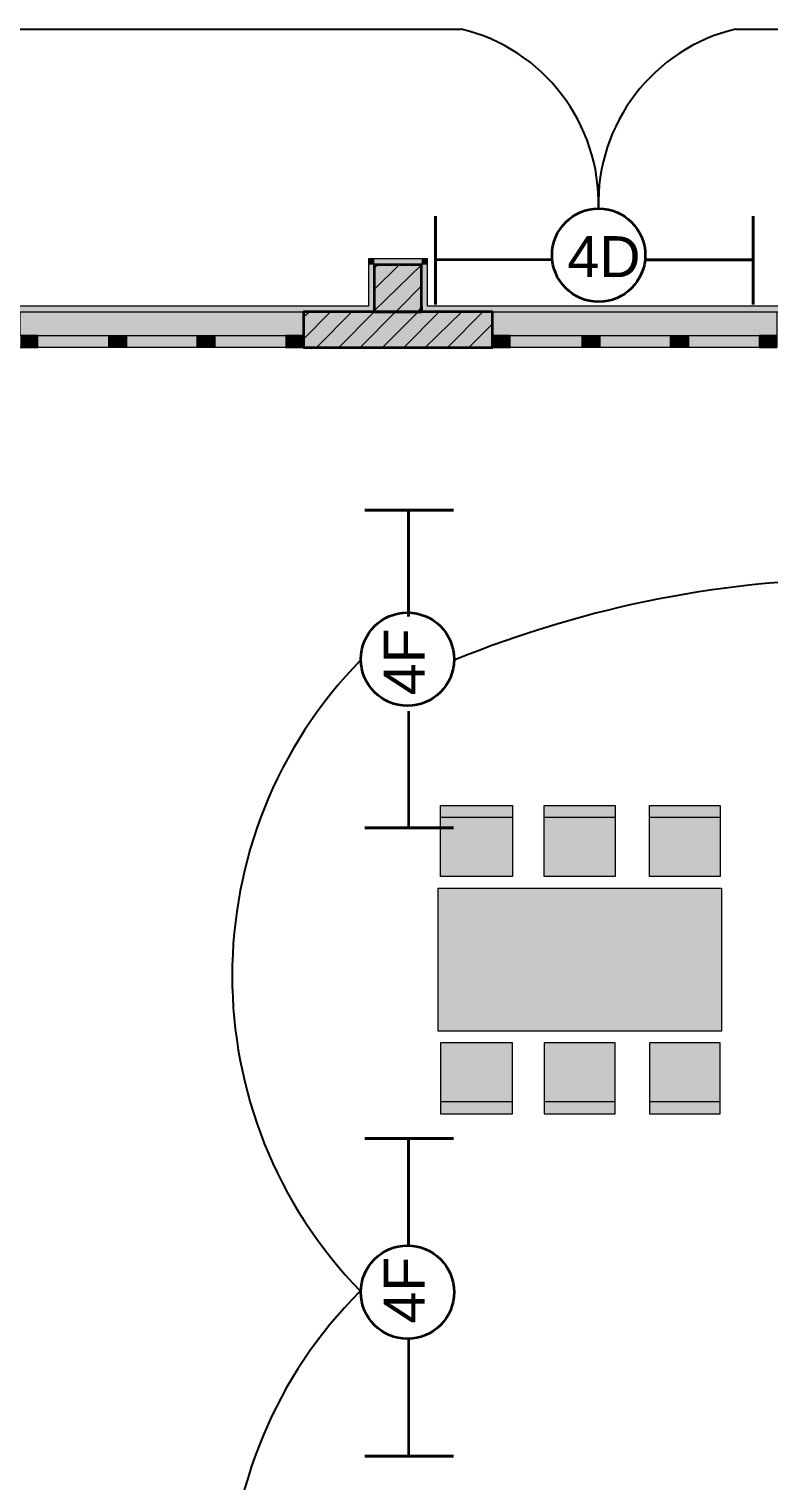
# Model space of a CAD drawing. Header units: inches. Extents: x 4990 to 45771, y 36968 to 49368.
# Drawn here: x 9008 to 12138, y 43228 to 49368 of the extents above; entities that cross this region are included whole.
import ezdxf

# ---------------------------------------------------------------- set-up
doc = ezdxf.new("R2010")
doc.units = ezdxf.units.IN
doc.header["$MEASUREMENT"] = 0
doc.layers.get('0').update_dxf_attribs({"color": 1})
for name, color, linetype, true_color in [('PDF_0', 7, 'Continuous', 0xed1f24), ('PDF_PDF_Interior$-$Furniture$', 7, 'Continuous', 0xffffff), ('PDF_PDF_Structural - Bearing', 7, 'Continuous', 0xfd8379)]:
    doc.layers.add(name, color=color, linetype=linetype, true_color=true_color)
for name, color, linetype in [('PDF_PDF_0', 1, 'Continuous'), ('PDF_PDF_Hatch', 1, 'Continuous'), ('PDF_Text', 1, 'Continuous')]:
    doc.layers.add(name, color=color, linetype=linetype)
doc.styles.add('PDF ArialMT', font='arial.ttf')

msp = doc.modelspace()

# ---------------------------------------------------------------- linework, layer by layer
for centre, start, end in [((10659.7, 48631.8), 358.29176, 76.58216), ((10659.7, 48631.8), 358.29176, 76.58216), ((12173.1, 48631.8), 103.41784, 181.70824)]:
    msp.add_arc(centre, 757, start, end)
at = {"layer": 'PDF_0', "lineweight": 25}
for points in [[(6099.5, 49368.1), (10835.4, 49368.1)], [(11997.4, 49368.1), (16182.7, 49368.1)]]:
    msp.add_lwpolyline(points, dxfattribs=at)
msp.add_lwpolyline([(10805.5, 46700.2, -0.197318), (14333.5, 46694.6, 0.297154), (14333.6, 44025.1, 0.412333), (14331.5, 41361.1)], format="xyb", dxfattribs=at)
for centre, radius, start, end in [((11777.1, 45364.9), 1909.9, 135.62073, 224.35181), ((11737.2, 42693.4), 1885, 134.9176, 225.03845)]:
    msp.add_arc(centre, radius, start, end, dxfattribs=at)
at = {"layer": 'PDF_PDF_0', "lineweight": 35}
for points in [[(11222.1, 48392.5), (10722.8, 48392.5)], [(10613.2, 46484.1), (10613.2, 45984.8)], [(10613.2, 43827.7), (10613.2, 43328.4)]]:
    msp.add_lwpolyline(points, dxfattribs=at)
for centre in [(11417.3, 48412), (10608.6, 46703.2), (10608.6, 44026.7)]:
    msp.add_circle(centre, 197.2, dxfattribs=at)
at = {"layer": 'PDF_PDF_Hatch', "lineweight": 40}
for points in [[(10727.8, 48202.8), (10727.8, 48577.3)], [(12071, 48202.8), (12071, 48577.3)], [(11621.6, 48392.5), (12071, 48392.5)], [(10803, 47333), (10428.5, 47333)], [(10613.2, 46883.6), (10613.2, 47333)], [(10803, 45989.8), (10428.5, 45989.8)], [(10803, 44676.5), (10428.5, 44676.5)], [(10613.2, 44227.1), (10613.2, 44676.5)], [(10803, 43333.3), (10428.5, 43333.3)]]:
    msp.add_lwpolyline(points, dxfattribs=at)
at = {"layer": 'PDF_PDF_Interior$-$Furniture$', "color": 39, "lineweight": 13, "true_color": 0x563838}
for points in [[(11052.6, 45785), (10748, 45785), (10748, 46084.6), (11052.6, 46084.6)], [(11487, 45785), (11187.5, 45785), (11187.5, 46084.6), (11487, 46084.6)], [(11931.5, 45785), (11631.9, 45785), (11631.9, 46084.6), (11931.5, 46084.6)], [(11936.4, 45130.9), (10738.1, 45130.9), (10738.1, 45735.1), (11936.4, 45735.1)], [(10748, 45081), (10748, 44781.4), (11052.6, 44781.4), (11052.6, 45081)], [(11187.5, 45081), (11187.5, 44781.4), (11487, 44781.4), (11487, 45081)], [(11631.9, 45081), (11631.9, 44781.4), (11931.5, 44781.4), (11931.5, 45081)]]:
    msp.add_lwpolyline(points, close=True, dxfattribs=at)
for points in [[(11052.6, 46034.7), (10748, 46034.7)], [(11487, 46034.7), (11187.5, 46034.7)], [(11931.5, 46034.7), (11631.9, 46034.7)], [(11052.6, 44831.3), (10748, 44831.3)], [(11487, 44831.3), (11187.5, 44831.3)], [(11931.5, 44831.3), (11631.9, 44831.3)]]:
    msp.add_lwpolyline(points, dxfattribs=at)
at = {"layer": 'PDF_PDF_Interior$-$Furniture$', "transparency": 33554559}
for points in [[(11052.6, 45785), (11052.6, 46084.6), (10748, 45785)], [(11052.6, 46084.6), (10748, 45785), (10748, 46084.6)], [(11487, 45785), (11487, 46084.6), (11187.5, 45785)], [(11487, 46084.6), (11187.5, 45785), (11187.5, 46084.6)], [(11931.5, 45785), (11931.5, 46084.6), (11631.9, 45785)], [(11931.5, 46084.6), (11631.9, 45785), (11631.9, 46084.6)], [(11936.4, 45130.9), (11936.4, 45735.1), (10738.1, 45130.9)], [(11936.4, 45735.1), (10738.1, 45130.9), (10738.1, 45735.1)], [(11052.6, 45081), (11052.6, 44781.4), (10748, 45081)], [(11052.6, 44781.4), (10748, 45081), (10748, 44781.4)], [(11487, 45081), (11487, 44781.4), (11187.5, 45081)], [(11487, 44781.4), (11187.5, 45081), (11187.5, 44781.4)], [(11931.5, 45081), (11931.5, 44781.4), (11631.9, 45081)], [(11931.5, 44781.4), (11631.9, 45081), (11631.9, 44781.4)]]:
    msp.add_solid(points, dxfattribs=at)
at = {"layer": 'PDF_PDF_Structural - Bearing', "color": 251, "lineweight": 20, "true_color": 0x696969}
for points in [[(12445.8, 48196.8), (10693.1, 48196.8), (10693.1, 48396.5), (10668.2, 48396.5), (10443.5, 48396.5), (10443.5, 48371.6), (10443.5, 48196.8), (8695.8, 48196.8), (8695.8, 48396.5), (8670.8, 48396.5), (8446.1, 48396.5), (8446.1, 48371.6), (8446.1, 48196.8), (6393.9, 48196.8), (6393.9, 48371.6), (6393.9, 48396.5), (6144.2, 48396.5), (6144.2, 48371.6), (6144.2, 48196.8), (5894.6, 48196.8), (5894.6, 48171.8), (6144.2, 48171.8)], [(8471.1, 48171.8), (8471.1, 48371.6), (8670.8, 48371.6), (8670.8, 48196.8), (8670.8, 48171.8), (10443.5, 48171.8), (10468.4, 48171.8), (10468.4, 48371.6), (10668.2, 48371.6), (10668.2, 48196.8)], [(10668.2, 48171.8), (12445.8, 48171.8)]]:
    msp.add_lwpolyline(points, dxfattribs=at)
at = {"layer": 'PDF_PDF_Structural - Bearing', "lineweight": 9}
for points in [[(10668.2, 48371.6), (10468.4, 48176.8)], [(10573.3, 48371.6), (10468.4, 48266.7)], [(10483.4, 48371.6), (10468.4, 48356.6)], [(10408.5, 48022), (10558.3, 48171.8), (10573.3, 48186.8), (10668.2, 48281.7)], [(10168.8, 48057), (10283.7, 48171.8)], [(10168.8, 48151.9), (10193.8, 48171.8)], [(10223.8, 48022), (10373.5, 48171.8)], [(10318.6, 48022), (10468.4, 48171.8)], [(10503.4, 48022), (10653.2, 48171.8), (10668.2, 48191.8)], [(10593.3, 48022), (10743.1, 48171.8)], [(10683.1, 48022), (10837.9, 48171.8)], [(10778, 48022), (10927.8, 48171.8)], [(10867.9, 48022), (10967.7, 48121.9)], [(10962.8, 48022), (10967.7, 48032)]]:
    msp.add_lwpolyline(points, dxfattribs=at)
at = {"layer": 'PDF_PDF_Structural - Bearing', "color": 7, "lineweight": 35}
for points in [[(10668.2, 48196.8), (10668.2, 48171.8), (10668.2, 48196.8), (10668.2, 48371.6), (10468.4, 48371.6), (10468.4, 48171.8), (10668.2, 48171.8)], [(10218.8, 48171.8), (10168.8, 48171.8), (10168.8, 48072), (10168.8, 48022), (10967.7, 48022), (10967.7, 48072), (10967.7, 48171.8), (10917.8, 48171.8)], [(10967.7, 48171.8), (10168.8, 48171.8)]]:
    msp.add_lwpolyline(points, dxfattribs=at)
at = {"layer": 'PDF_PDF_Structural - Bearing', "color": 7, "lineweight": 13}
for points in [[(9344.9, 48022), (9045.3, 48022), (9045.3, 48072), (8970.4, 48072), (8970.4, 48171.8), (10168.8, 48171.8), (10168.8, 48072), (10093.9, 48072), (10093.9, 48022), (10168.8, 48022), (10168.8, 48072), (10168.8, 48022), (8970.4, 48022), (9045.3, 48022)], [(10168.8, 48171.8), (10218.8, 48171.8)], [(10967.7, 48171.8), (10917.8, 48171.8)], [(11347.2, 48022), (11042.6, 48022), (11042.6, 48072), (10967.7, 48072), (10967.7, 48171.8), (12171.1, 48171.8), (12171.1, 48072), (12096.2, 48072), (12096.2, 48022), (12171.1, 48022), (12171.1, 48072), (12171.1, 48022), (10967.7, 48022), (11042.6, 48022)], [(9045.3, 48072), (9344.9, 48072)], [(9419.8, 48072), (9719.4, 48072)], [(9719.4, 48022), (9419.8, 48022)], [(9794.3, 48072), (10093.9, 48072)], [(10093.9, 48022), (9794.3, 48022)], [(10967.7, 48022), (10967.7, 48072), (10967.7, 48022)], [(11042.6, 48072), (11347.2, 48072)], [(11422.1, 48072), (11721.7, 48072)], [(11721.7, 48022), (11422.1, 48022)], [(11796.6, 48072), (12096.2, 48072)], [(12096.2, 48022), (11796.6, 48022)]]:
    msp.add_lwpolyline(points, dxfattribs=at)
for points in [[(9394.9, 48022), (9344.9, 48022), (9344.9, 48072), (9394.9, 48072), (9419.8, 48072), (9419.8, 48022)], [(9744.4, 48022), (9719.4, 48022), (9719.4, 48072), (9744.4, 48072), (9794.3, 48072), (9794.3, 48022)], [(11397.2, 48022), (11347.2, 48022), (11347.2, 48072), (11397.2, 48072), (11422.1, 48072), (11422.1, 48022)], [(11746.7, 48022), (11721.7, 48022), (11721.7, 48072), (11746.7, 48072), (11796.6, 48072), (11796.6, 48022)]]:
    msp.add_lwpolyline(points, close=True, dxfattribs=at)
at = {"layer": 'PDF_PDF_Structural - Bearing', "color": 7, "true_color": 0xffffff, "transparency": 33554559}
for points in [[(10443.5, 48396.5), (10468.4, 48396.5), (10468.4, 48371.6)], [(10443.5, 48371.6), (10443.5, 48396.5), (10468.4, 48371.6)], [(10668.2, 48396.5), (10468.4, 48396.5), (10668.2, 48371.6)], [(10468.4, 48396.5), (10668.2, 48371.6), (10468.4, 48371.6)], [(10668.2, 48371.6), (10693.1, 48396.5), (10693.1, 48371.6)], [(10668.2, 48396.5), (10693.1, 48396.5), (10668.2, 48371.6)], [(10443.5, 48371.6), (10443.5, 48171.8), (10468.4, 48371.6)], [(10443.5, 48171.8), (10468.4, 48371.6), (10468.4, 48171.8)], [(10468.4, 48371.6), (10468.4, 48171.8), (10668.2, 48371.6)], [(10468.4, 48171.8), (10668.2, 48371.6), (10668.2, 48196.8)], [(10668.2, 48371.6), (10668.2, 48196.8), (10693.1, 48371.6)], [(10668.2, 48196.8), (10693.1, 48371.6), (10693.1, 48196.8)], [(10443.5, 48196.8), (8670.8, 48196.8), (10443.5, 48171.8)], [(8670.8, 48196.8), (10443.5, 48171.8), (8670.8, 48171.8)], [(10668.2, 48196.8), (10668.2, 48171.8), (10468.4, 48171.8)], [(10668.2, 48171.8), (12445.8, 48171.8), (10668.2, 48196.8)], [(12445.8, 48171.8), (10668.2, 48196.8), (12445.8, 48196.8)], [(10168.8, 48171.8), (8970.4, 48171.8), (10168.8, 48022)], [(8970.4, 48171.8), (10168.8, 48022), (8970.4, 48022)], [(10168.8, 48171.8), (10168.8, 48022), (10967.7, 48171.8)], [(10168.8, 48022), (10967.7, 48171.8), (10967.7, 48022)], [(12171.1, 48171.8), (10967.7, 48171.8), (12171.1, 48022)], [(10967.7, 48171.8), (12171.1, 48022), (10967.7, 48022)], [(8970.4, 48072), (9045.3, 48072), (8970.4, 48022)], [(9045.3, 48072), (8970.4, 48022), (9045.3, 48022)], [(9045.3, 48072), (9344.9, 48072), (9045.3, 48022)], [(9344.9, 48072), (9045.3, 48022), (9344.9, 48022)], [(9394.9, 48022), (9344.9, 48022), (9394.9, 48072)], [(9344.9, 48022), (9394.9, 48072), (9344.9, 48072)], [(9394.9, 48072), (9419.8, 48072), (9394.9, 48022)], [(9419.8, 48072), (9394.9, 48022), (9419.8, 48022)], [(9419.8, 48072), (9719.4, 48072), (9419.8, 48022)], [(9719.4, 48072), (9419.8, 48022), (9719.4, 48022)], [(9744.4, 48022), (9719.4, 48022), (9744.4, 48072)], [(9719.4, 48022), (9744.4, 48072), (9719.4, 48072)], [(9744.4, 48072), (9794.3, 48072), (9744.4, 48022)], [(9794.3, 48072), (9744.4, 48022), (9794.3, 48022)], [(9794.3, 48072), (10093.9, 48072), (9794.3, 48022)], [(10093.9, 48072), (9794.3, 48022), (10093.9, 48022)], [(10168.8, 48022), (10093.9, 48022), (10168.8, 48072)], [(10093.9, 48022), (10168.8, 48072), (10093.9, 48072)], [(10967.7, 48072), (11042.6, 48072), (10967.7, 48022)], [(11042.6, 48072), (10967.7, 48022), (11042.6, 48022)], [(11042.6, 48072), (11347.2, 48072), (11042.6, 48022)], [(11347.2, 48072), (11042.6, 48022), (11347.2, 48022)], [(11397.2, 48022), (11347.2, 48022), (11397.2, 48072)], [(11347.2, 48022), (11397.2, 48072), (11347.2, 48072)], [(11397.2, 48072), (11422.1, 48072), (11397.2, 48022)], [(11422.1, 48072), (11397.2, 48022), (11422.1, 48022)], [(11422.1, 48072), (11721.7, 48072), (11422.1, 48022)], [(11721.7, 48072), (11422.1, 48022), (11721.7, 48022)], [(11746.7, 48022), (11721.7, 48022), (11746.7, 48072)], [(11721.7, 48022), (11746.7, 48072), (11721.7, 48072)], [(11746.7, 48072), (11796.6, 48072), (11746.7, 48022)], [(11796.6, 48072), (11746.7, 48022), (11796.6, 48022)], [(11796.6, 48072), (12096.2, 48072), (11796.6, 48022)], [(12096.2, 48072), (11796.6, 48022), (12096.2, 48022)], [(12171.1, 48022), (12096.2, 48022), (12171.1, 48072)], [(12096.2, 48022), (12171.1, 48072), (12096.2, 48072)]]:
    msp.add_solid(points, dxfattribs=at)

# ---------------------------------------------------------------- texts
at = {"layer": 'PDF_Text', "insert": (11285, 48405.6), "char_height": 173.31, "attachment_point": 4, "style": 'PDF ArialMT'}
msp.add_mtext('4D', dxfattribs=at)
at = {"layer": 'PDF_Text', "char_height": 173.31, "attachment_point": 4, "rotation": 90, "style": 'PDF ArialMT'}
for insert in [(10595, 46550.9), (10595, 43894.3)]:
    msp.add_mtext('4F', dxfattribs=dict(at, insert=insert))
at = {"layer": 'PDF_Text', "color": 7, "true_color": 0xffffff, "insert": (10441.3, 44483.6), "char_height": 0.0393, "attachment_point": 4, "rotation": 90, "style": 'PDF ArialMT'}
msp.add_mtext('GSPublisherVersion 0.0.100.100', dxfattribs=at)

doc.saveas('drawing.dxf')
